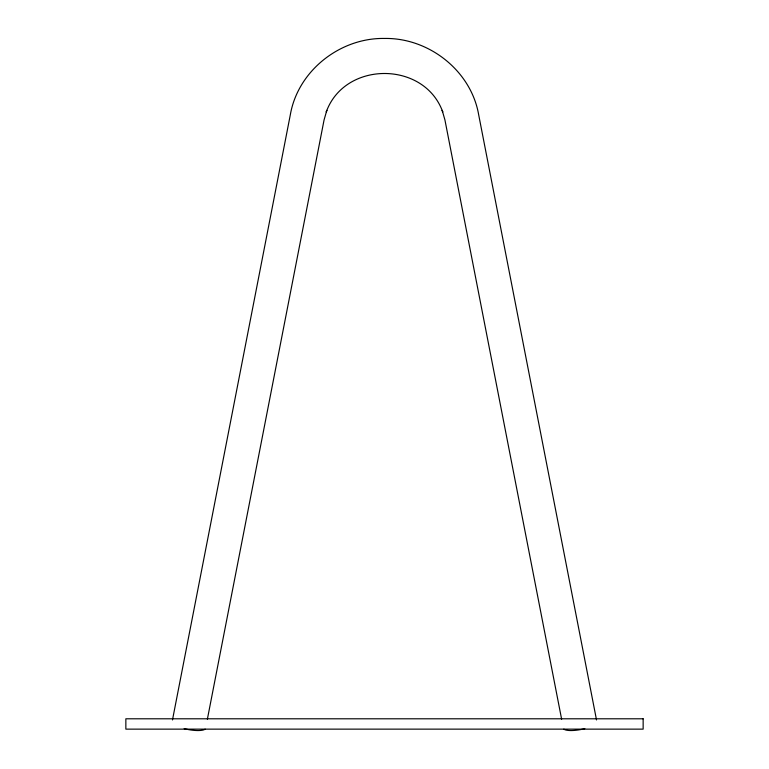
<?xml version="1.0" encoding="UTF-8"?>
<svg xmlns="http://www.w3.org/2000/svg" width="769" height="769" viewBox="0 0 769 769"><rect width="100%" height="100%" fill="white"/><g stroke="black" fill="none" stroke-linecap="round" stroke-linejoin="round"><path stroke-width="1.15" d="M172.477 719.947L290.326 114.764C297.939 70.69 340.186 37.662 384.5 38.45C428.814 37.662 471.061 70.69 478.674 114.764L596.523 719.947M207.37 719.217L324.076 119.916L326.815 110.371L326.248 111.957C344.627 60.674 424.373 60.674 442.752 111.957L442.185 110.371L444.924 119.916L561.63 719.217M584.825 728.637A17.245 4.71 -11 0 1 563.831 729.137M205.169 729.137A17.245 4.71 11 0 1 184.175 728.637M643.144 718.794L125.856 718.794L125.856 729.137L643.144 729.137L643.144 718.794"/></g></svg>
